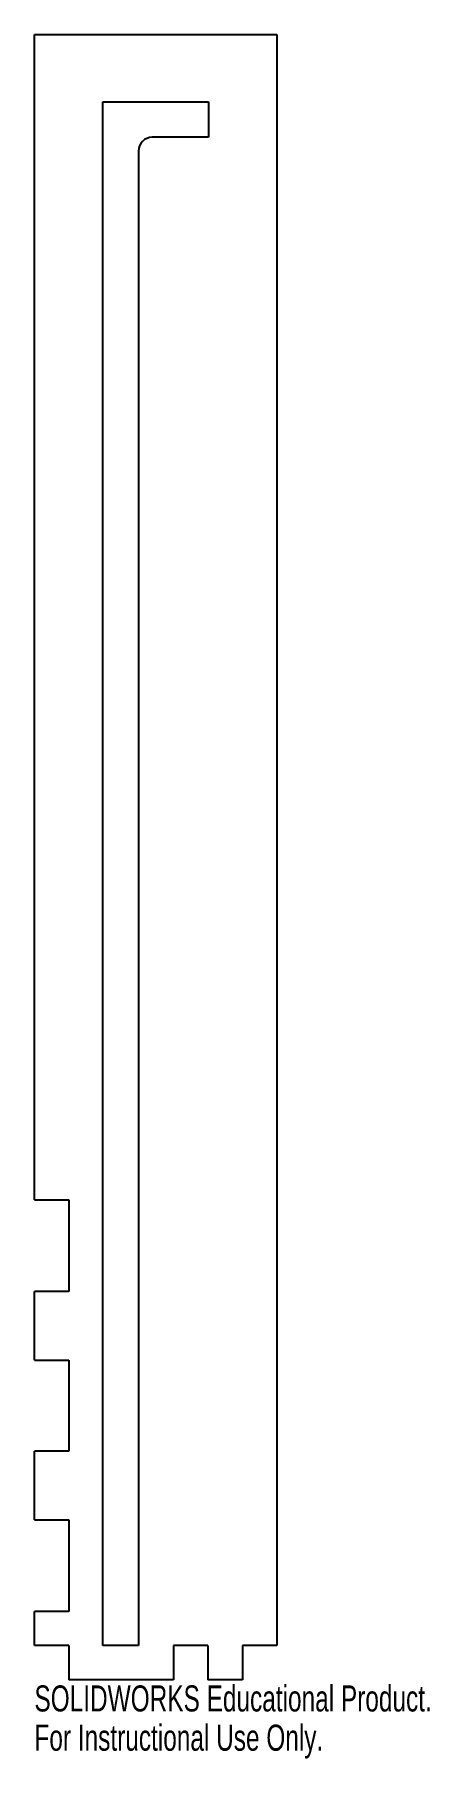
# Model space of a CAD drawing. Header units: inches. Extents: x -0.6 to 2.3, y -6.5 to 6.1.
import ezdxf

# ---------------------------------------------------------------- set-up
doc = ezdxf.new("R2010")
doc.units = ezdxf.units.IN
doc.header["$MEASUREMENT"] = 0
doc.styles.add('SLDTEXTSTYLE0', font='TXT', dxfattribs={"width": 0.7})

msp = doc.modelspace()

# ---------------------------------------------------------------- linework, layer by layer
at = {"color": 7, "linetype": 'Continuous', "lineweight": 25}
for p, q in [((-0.63, -2.38), (-0.63, 6.12)), ((-0.63, 6.12), (1.14, 6.12)), ((1.14, 6.12), (1.14, -5.63)), ((-0.13, 5.63), (0.64, 5.63)), ((-0.13, -5.63), (-0.13, 5.63)), ((0.64, 5.63), (0.64, 5.37)), ((0.64, 5.37), (0.23, 5.37)), ((0.13, 5.27), (0.13, -5.63)), ((-0.63, -2.38), (-0.38, -2.38)), ((-0.38, -2.38), (-0.38, -3.047)), ((-0.38, -3.047), (-0.63, -3.047)), ((-0.63, -3.547), (-0.63, -3.047)), ((-0.63, -3.547), (-0.38, -3.547)), ((-0.38, -3.547), (-0.38, -4.213)), ((-0.38, -4.213), (-0.63, -4.213)), ((-0.63, -4.713), (-0.63, -4.213)), ((-0.63, -4.713), (-0.38, -4.713)), ((-0.38, -4.713), (-0.38, -5.38)), ((-0.38, -5.38), (-0.63, -5.38)), ((-0.63, -5.63), (-0.63, -5.38)), ((-0.38, -5.63), (-0.63, -5.63)), ((-0.38, -5.63), (-0.38, -5.88)), ((0.13, -5.63), (-0.13, -5.63)), ((0.635, -5.63), (0.385, -5.63)), ((0.385, -5.63), (0.385, -5.88)), ((0.635, -5.63), (0.635, -5.88)), ((1.14, -5.63), (0.89, -5.63)), ((0.89, -5.63), (0.89, -5.88)), ((0.385, -5.88), (-0.38, -5.88)), ((0.89, -5.88), (0.635, -5.88))]:
    msp.add_line(p, q, dxfattribs=at)
msp.add_arc((0.23, 5.27), 0.1, 90, 180, dxfattribs=at)

# ---------------------------------------------------------------- texts
at = {"color": 7, "linetype": 'Continuous', "char_height": 0.1903, "attachment_point": 1, "style": 'SLDTEXTSTYLE0'}
for s, insert in [('SOLIDWORKS Educational Product.', (-0.63, -5.92)), ('For Instructional Use Only.', (-0.63, -6.206))]:
    msp.add_mtext(s, dxfattribs=dict(at, insert=insert))

doc.saveas('drawing.dxf')
